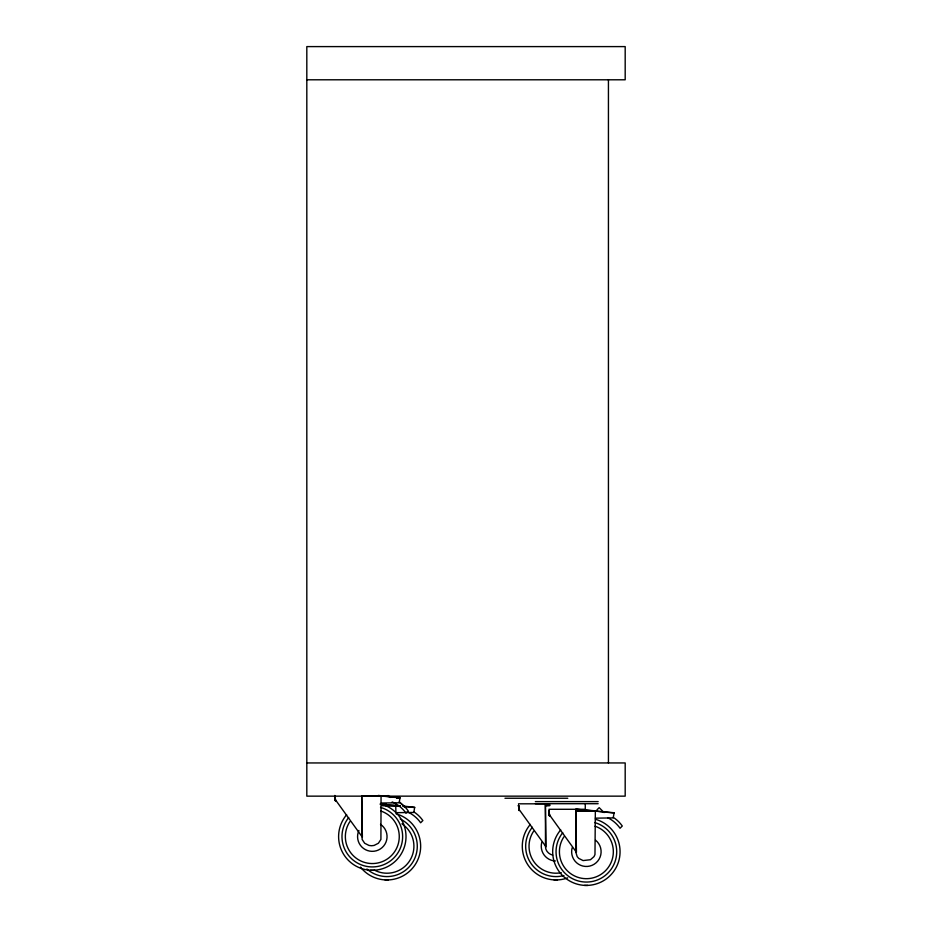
<?xml version="1.0" encoding="UTF-8"?>
<svg xmlns="http://www.w3.org/2000/svg" width="932" height="932" viewBox="0 0 932 932"><rect width="100%" height="100%" fill="white"/><g stroke="black" fill="none" stroke-linecap="round" stroke-linejoin="round"><path stroke-width="1.4" d="M381.06 795.672L380.908 839.452L378.392 843.25L374.047 845.452L371.53 845.743L369.014 845.452L364.657 843.25L362.152 839.452L361.721 795.602L362.373 837.169L335.287 799.574L335.357 800.704L334.809 795.742M395.704 805.33L395.925 812.681L413.796 812.448L414.705 807.275L403.16 806.098M595.338 818.156L613.209 817.912L614.118 812.751L575.883 809.291L595.35 810.828L594.977 854.574L594.01 856.625L590.457 859.723L583.082 860.574L578.725 858.384L577.188 856.625L575.883 852.372L575.79 809.291L576.43 852.291L549.356 814.696L549.426 815.826L548.878 810.863M596.958 809.861L599.171 807.648L604.111 812.587M381.27 803.023L399.141 802.79L400.061 797.617L378.194 795.45M306.814 79.791L625.186 79.791L625.186 46.6L306.814 46.6L306.814 796.149L625.186 796.149L625.186 762.947L306.814 762.947M396.671 798.246L398.745 798.246M504.969 798.246L567.774 798.246M535.364 801.613L598.158 801.613M535.364 803.71L598.158 803.71M380.745 803.815L385.86 803.815M518.495 803.815L549.775 803.815M548.878 809.291L585.273 809.291L585.273 803.71M370.423 870.278L373.779 870.278M385.079 879.936L388.423 879.936M554.109 879.936L557.452 879.936M584.492 885.4L587.847 885.4M381.281 795.707L361.931 795.986L381.281 795.998L400.014 797.874M382.12 805.353L400.271 805.796M549.764 805.353L545.616 805.632L549.764 805.644M382.12 805.644L400.259 806.087M595.35 810.828L575.999 811.108L595.35 811.12L614.083 813.007M549.67 804.153L545.5 803.815L549.041 804.106M380.011 804.106L395.937 805.353M403.137 806.378L414.658 807.531M552.699 855.11C548.89 854.225 545.558 850.963 545.5 846.908L545.395 803.815L546.047 846.827L518.961 809.244L519.206 810.63L518.495 805.399M399.758 802.172L404.698 807.112M388.073 795.485L390.042 797.454M518.495 805.201L519.206 809.768M549.589 815.244C547.515 800.588 550.952 826.649 548.925 810.945M335.52 800.11C333.446 785.466 336.883 811.527 334.856 795.823M518.542 805.271L519.031 810.362L518.542 805.481M608.433 79.791L608.433 762.947M400.247 818.995A30.325 30.325 0 0 1 412.189 863.079A30.325 30.325 0 0 1 366.905 869.008M396.077 813.811A33.703 33.703 0 0 1 414.996 864.954A33.703 33.703 0 0 1 360.509 867.144M401.913 823.83A26.958 26.958 0 0 1 410.138 860.026A26.958 26.958 0 0 1 374.419 870.127M413.831 811.877A32.643 32.643 0 0 1 422.872 820.544L420.647 822.758A32.993 32.993 0 0 0 408.472 812.331M561.274 872.69A26.958 26.958 0 0 1 533.558 831.297M567.681 877.862A33.703 33.703 0 0 1 530.331 824.401M555.425 860.993A14.749 14.749 0 0 1 541.795 842.272M563.93 875.532A30.325 30.325 0 0 1 532.358 827.255M380.512 807.403A30.325 30.325 0 0 1 400.143 848.644A30.325 30.325 0 0 1 356.641 862.566A30.325 30.325 0 0 1 348.673 817.597M381.421 804.153A33.703 33.703 0 0 1 403.113 850.275A33.703 33.703 0 0 1 354.358 865.129A33.703 33.703 0 0 1 346.657 814.743M380.932 811.061A26.958 26.958 0 0 1 396.997 847.433A26.958 26.958 0 0 1 359.368 860.248A26.958 26.958 0 0 1 349.873 821.651M380.489 824.331A14.749 14.749 0 0 1 384.986 844.124A14.749 14.749 0 0 1 365.449 849.658A14.749 14.749 0 0 1 358.913 830.447M399.176 802.219A32.643 32.643 0 0 1 408.216 810.887L405.991 813.112A32.993 32.993 0 0 0 392.186 801.916M594.581 822.525A30.325 30.325 0 0 1 614.211 863.778A30.325 30.325 0 0 1 570.71 877.699A30.325 30.325 0 0 1 562.742 832.719M595.49 819.286A33.703 33.703 0 0 1 617.17 865.397A33.703 33.703 0 0 1 568.427 880.251A33.703 33.703 0 0 1 560.715 829.876M595 826.183A26.958 26.958 0 0 1 611.066 862.554A26.958 26.958 0 0 1 573.436 875.381A26.958 26.958 0 0 1 563.942 836.773M595.49 840.14A14.749 14.749 0 0 1 599.055 859.246A14.749 14.749 0 0 1 580.566 865.28A14.749 14.749 0 0 1 572.178 847.736M613.244 817.341A32.643 32.643 0 0 1 622.285 826.008L620.06 828.233A32.993 32.993 0 0 0 607.885 817.795"/></g></svg>
